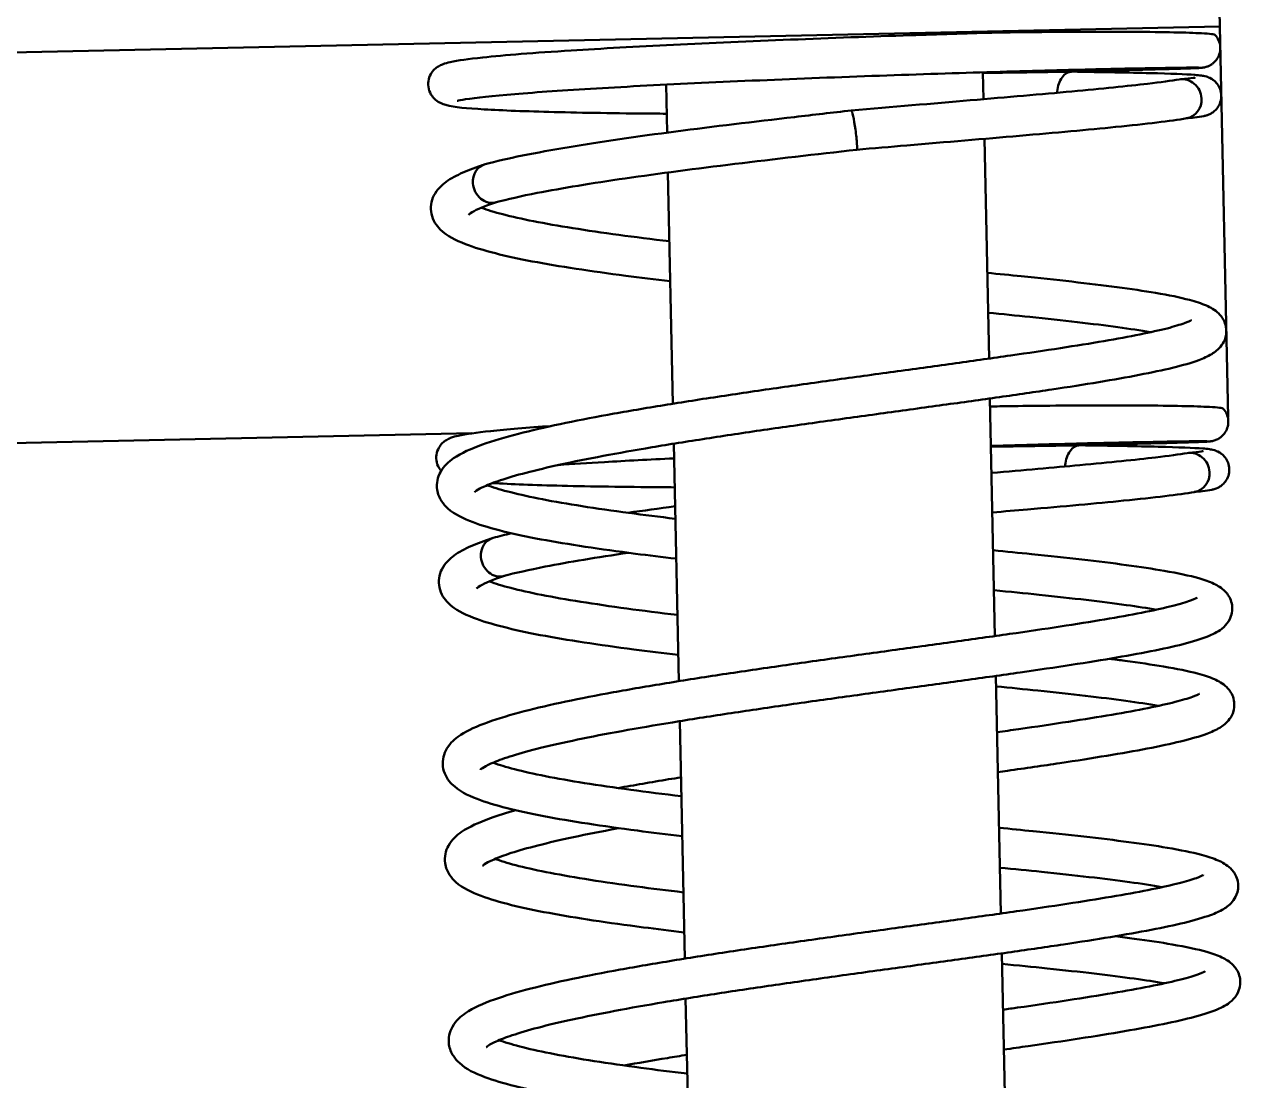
# Model space of a CAD drawing. Header units: millimetres. Extents: x 0 to 2625, y 0 to 1856.
# Drawn here: x 2018.2 to 2033.55, y 1340.16 to 1353.49 of the extents above; entities that cross this region are included whole.
import ezdxf

# ---------------------------------------------------------------- set-up
doc = ezdxf.new("R2010")
doc.units = ezdxf.units.MM
doc.header["$LTSCALE"] = 6.25
doc.layers.add('Visible (ISO)', color=7, linetype='Continuous', lineweight=50)

msp = doc.modelspace()

# ---------------------------------------------------------------- linework, layer by layer
at = {"layer": 'Visible (ISO)'}
for p, q in [((2033.286, 1353.465), (2033.222, 1356.464)), ((1708.361, 1346.496), (2033.286, 1353.465)), ((2033.286, 1353.465), (2033.392, 1348.534)), ((2030.305, 1352.547), (2030.298, 1352.886)), ((2026.313, 1352.125), (2026.3, 1352.731)), ((2030.375, 1349.273), (2030.316, 1352.047)), ((2026.386, 1348.704), (2026.324, 1351.622)), ((2030.45, 1345.771), (2030.386, 1348.77)), ((2033.392, 1348.534), (2033.386, 1348.534)), ((2023.851, 1348.33), (1884.851, 1345.348)), ((2026.461, 1345.201), (2026.397, 1348.199)), ((2030.525, 1342.269), (2030.461, 1345.268)), ((2026.537, 1341.699), (2026.472, 1344.697)), ((2030.6, 1338.767), (2030.536, 1341.766)), ((2026.612, 1338.197), (2026.547, 1341.195))]:
    msp.add_line(p, q, dxfattribs=at)
for centre, major_axis, ratio, start_param, end_param in [((2031.399, 1352.646), (0.028, 0.248), 0.649723, 0.064216, 1.642798), ((2032.818, 1352.551), (-0.079, 0.237), 0.94589, 4.433089, 6.13741), ((2031.399, 1352.646), (-0.028, -0.248), 0.649723, 4.78439, 4.857971), ((2032.818, 1352.551), (0.079, -0.237), 0.94589, 6.139493, 7.574682), ((2026.159, 1352.614), (-0.03, -0.248), 0.445527, 0.049837, 0.049895), ((2028.671, 1352.157), (-0.034, 0.248), 0.077317, 4.72494, 6.281257), ((2028.671, 1352.157), (0.034, -0.248), 0.077317, 6.281254, 7.866533), ((2024.087, 1351.487), (-0.078, 0.238), 0.883628, 6.23791, 7.582995), ((2024.087, 1351.487), (0.078, -0.238), 0.883628, 4.441403, 6.236833), ((2031.5, 1347.93), (0.028, 0.248), 0.649723, 0.064216, 1.642798), ((2032.919, 1347.835), (-0.079, 0.237), 0.94589, 4.433089, 6.13741), ((2031.5, 1347.93), (-0.028, -0.248), 0.649723, 4.78439, 4.857971), ((2032.919, 1347.835), (0.079, -0.237), 0.94589, 6.139493, 7.574682), ((2026.26, 1347.898), (-0.03, -0.248), 0.445527, 0.049837, 0.049895), ((2024.188, 1346.77), (-0.078, 0.238), 0.883628, 6.23791, 7.582995), ((2024.188, 1346.77), (0.078, -0.238), 0.883628, 4.441403, 6.236833)]:
    msp.add_ellipse(centre, major_axis=major_axis, ratio=ratio, start_param=start_param, end_param=end_param, dxfattribs=at)
for points, knots in [([(2033.229, 1353.357), (2033.222, 1353.366), (2033.163, 1353.373), (2032.882, 1353.389), (2032.59, 1353.395), (2031.758, 1353.4), (2031.275, 1353.397), (2030.704, 1353.392), (2030.552, 1353.39), (2030.457, 1353.388), (2030.436, 1353.388), (2030.418, 1353.388), (2030.414, 1353.387), (2030.41, 1353.387), (2030.408, 1353.387), (2030.407, 1353.387)], [-1.9442873, -1.9442873, -1.9442873, -1.9442873, -1.8536019, -1.8536019, -1.712201, -1.712201, -1.5572958, -1.5572958, -1.4808307, -1.4808307, -1.467331, -1.467331, -1.4638944, -1.4638944, -1.4628034, -1.4628034, -1.4628034, -1.4628034]), ([(2026.135, 1352.365), (2025.675, 1352.369), (2025.249, 1352.376), (2024.533, 1352.394), (2024.233, 1352.405), (2023.779, 1352.433), (2023.64, 1352.442), (2023.501, 1352.481), (2023.481, 1352.487), (2023.438, 1352.508), (2023.417, 1352.519), (2023.378, 1352.552), (2023.362, 1352.568), (2023.33, 1352.613), (2023.314, 1352.645), (2023.299, 1352.711), (2023.297, 1352.745), (2023.307, 1352.808), (2023.318, 1352.838), (2023.346, 1352.888), (2023.364, 1352.909), (2023.397, 1352.941), (2023.414, 1352.952), (2023.448, 1352.974), (2023.465, 1352.981), (2023.515, 1353.001), (2023.544, 1353.008), (2023.674, 1353.038), (2023.806, 1353.055), (2024.259, 1353.103), (2024.643, 1353.133), (2025.484, 1353.186), (2025.926, 1353.211), (2026.861, 1353.257), (2027.366, 1353.279), (2028.375, 1353.319), (2028.892, 1353.338), (2029.737, 1353.367), (2030.083, 1353.378), (2030.407, 1353.387)], [0, 0, 0, 0, 0.154823, 0.154823, 0.30721, 0.30721, 0.461814, 0.461814, 0.486418, 0.486418, 0.503601, 0.503601, 0.514101, 0.514101, 0.527503, 0.527503, 0.539364, 0.539364, 0.551258, 0.551258, 0.563206, 0.563206, 0.576049, 0.576049, 0.594294, 0.594294, 0.635437, 0.635437, 0.759394, 0.759394, 0.944799, 0.944799, 1.098387, 1.098387, 1.250697, 1.250697, 1.402577, 1.402577, 1.51146, 1.51146, 1.51146, 1.51146]), ([(2033.229, 1353.357), (2033.247, 1353.337), (2033.261, 1353.314), (2033.282, 1353.265), (2033.289, 1353.239), (2033.293, 1353.187), (2033.291, 1353.16), (2033.278, 1353.108), (2033.268, 1353.083), (2033.24, 1353.039), (2033.222, 1353.019), (2033.193, 1352.994), (2033.183, 1352.987), (2033.164, 1352.975), (2033.154, 1352.97), (2033.139, 1352.963), (2033.132, 1352.96), (2033.117, 1352.955), (2033.109, 1352.953), (2033.096, 1352.949), (2033.091, 1352.948), (2033.081, 1352.946), (2033.077, 1352.946), (2033.065, 1352.944), (2033.059, 1352.944), (2033.038, 1352.942), (2033.024, 1352.941), (2032.942, 1352.937), (2032.836, 1352.933), (2032.481, 1352.923), (2032.19, 1352.916), (2031.498, 1352.902), (2031.095, 1352.895), (2030.539, 1352.887), (2030.42, 1352.885), (2030.298, 1352.884)], [0, 0, 0, 0, 0.008037, 0.008037, 0.0159547, 0.0159547, 0.02391, 0.02391, 0.0318615, 0.0318615, 0.0398134, 0.0398134, 0.0436225, 0.0436225, 0.046976, 0.046976, 0.0495029, 0.0495029, 0.0533868, 0.0533868, 0.0570737, 0.0570737, 0.0628285, 0.0628285, 0.0757698, 0.0757698, 0.1145468, 0.1145468, 0.2316639, 0.2316639, 0.3908268, 0.3908268, 0.5426111, 0.5426111, 0.5827985, 0.5827985, 0.5827985, 0.5827985]), ([(2033.02, 1352.945), (2033.02, 1352.945), (2033.02, 1352.945), (2033.019, 1352.945), (2033.01, 1352.946), (2032.963, 1352.946), (2032.894, 1352.946), (2032.648, 1352.943), (2032.424, 1352.94), (2031.85, 1352.928), (2031.486, 1352.919), (2030.671, 1352.898), (2030.21, 1352.884), (2029.25, 1352.853), (2028.739, 1352.835), (2027.732, 1352.796), (2027.224, 1352.775), (2026.274, 1352.73), (2025.82, 1352.707), (2025.024, 1352.66), (2024.671, 1352.635), (2024.113, 1352.589), (2023.898, 1352.566), (2023.719, 1352.538), (2023.68, 1352.529), (2023.666, 1352.525), (2023.664, 1352.525), (2023.664, 1352.525)], [0.073689, 0.073689, 0.073689, 0.073689, 0.074487, 0.074487, 0.106059, 0.106059, 0.197136, 0.197136, 0.340818, 0.340818, 0.491446, 0.491446, 0.642547, 0.642547, 0.7937, 0.7937, 0.944801, 0.944801, 1.095763, 1.095763, 1.246387, 1.246387, 1.395959, 1.395959, 1.4589, 1.4589, 1.470852, 1.470852, 1.470852, 1.470852]), ([(2028.637, 1352.404), (2029.15, 1352.449), (2029.664, 1352.493), (2030.602, 1352.573), (2031.04, 1352.61), (2031.796, 1352.68), (2032.124, 1352.713), (2032.54, 1352.762), (2032.675, 1352.78), (2032.772, 1352.797)], [0, 0, 0, 0, 0.1549659, 0.1549659, 0.3068688, 0.3068688, 0.458175, 0.458175, 0.5576589, 0.5576589, 0.5576589, 0.5576589]), ([(2030.298, 1352.878), (2030.393, 1352.879), (2030.487, 1352.881), (2030.876, 1352.886), (2031.158, 1352.891), (2031.414, 1352.895)], [0.4237297, 0.4237297, 0.4237297, 0.4237297, 0.4551875, 0.4551875, 0.5569081, 0.5569081, 0.5569081, 0.5569081]), ([(2031.417, 1352.895), (2031.807, 1352.889), (2032.146, 1352.883), (2032.666, 1352.87), (2032.854, 1352.864), (2033.002, 1352.852), (2033.028, 1352.849), (2033.072, 1352.843), (2033.089, 1352.841), (2033.133, 1352.828), (2033.152, 1352.821), (2033.191, 1352.798), (2033.205, 1352.789), (2033.234, 1352.763), (2033.25, 1352.745), (2033.277, 1352.704), (2033.288, 1352.68), (2033.303, 1352.629), (2033.306, 1352.6), (2033.302, 1352.544), (2033.296, 1352.516), (2033.275, 1352.465), (2033.26, 1352.442), (2033.228, 1352.405), (2033.211, 1352.391), (2033.182, 1352.371), (2033.169, 1352.364), (2033.145, 1352.352), (2033.134, 1352.348), (2033.108, 1352.339), (2033.095, 1352.336), (2033.046, 1352.325), (2033.011, 1352.321), (2032.934, 1352.312), (2032.897, 1352.308), (2032.856, 1352.304)], [0, 0, 0, 0, 0.1548235, 0.1548235, 0.307426, 0.307426, 0.3475578, 0.3475578, 0.3776622, 0.3776622, 0.3933934, 0.3933934, 0.4002721, 0.4002721, 0.4086428, 0.4086428, 0.4170262, 0.4170262, 0.4260257, 0.4260257, 0.4351228, 0.4351228, 0.4441869, 0.4441869, 0.4528517, 0.4528517, 0.4609819, 0.4609819, 0.471126, 0.471126, 0.4902462, 0.4902462, 0.5475066, 0.5475066, 0.5873449, 0.5873449, 0.5873449, 0.5873449]), ([(2032.79, 1352.799), (2032.863, 1352.806), (2032.919, 1352.812), (2032.965, 1352.818), (2032.975, 1352.82), (2032.975, 1352.82), (2032.975, 1352.82), (2032.975, 1352.82)], [0, 0, 0, 0, 0.0715847, 0.0715847, 0.1037471, 0.1037471, 0.1044136, 0.1044136, 0.1044136, 0.1044136]), ([(2024.019, 1351.727), (2024.289, 1351.8), (2024.651, 1351.872), (2025.474, 1352.009), (2025.935, 1352.076), (2026.898, 1352.202), (2027.409, 1352.263), (2028.159, 1352.35), (2028.399, 1352.378), (2028.637, 1352.404)], [0, 0, 0, 0, 0.1743089, 0.1743089, 0.335233, 0.335233, 0.4901515, 0.4901515, 0.5621997, 0.5621997, 0.5621997, 0.5621997]), ([(2032.865, 1352.306), (2032.666, 1352.271), (2032.362, 1352.236), (2031.63, 1352.162), (2031.214, 1352.125), (2030.321, 1352.047), (2029.835, 1352.006), (2029.129, 1351.946), (2028.918, 1351.928), (2028.705, 1351.909)], [0, 0, 0, 0, 0.1821632, 0.1821632, 0.3419673, 0.3419673, 0.4951377, 0.4951377, 0.5593732, 0.5593732, 0.5593732, 0.5593732]), ([(2028.705, 1351.909), (2028.192, 1351.851), (2027.667, 1351.791), (2026.681, 1351.67), (2026.208, 1351.609), (2025.366, 1351.486), (2024.986, 1351.424), (2024.473, 1351.324), (2024.296, 1351.284), (2024.155, 1351.246)], [0, 0, 0, 0, 0.1551788, 0.1551788, 0.3071779, 0.3071779, 0.4582815, 0.4582815, 0.5571908, 0.5571908, 0.5571908, 0.5571908]), ([(2026.353, 1350.25), (2026.16, 1350.272), (2025.973, 1350.295), (2025.572, 1350.347), (2025.362, 1350.377), (2024.966, 1350.437), (2024.782, 1350.469), (2024.441, 1350.533), (2024.285, 1350.567), (2024.002, 1350.639), (2023.876, 1350.677), (2023.643, 1350.767), (2023.541, 1350.815), (2023.404, 1350.951), (2023.358, 1351.015), (2023.324, 1351.178), (2023.339, 1351.266), (2023.411, 1351.41), (2023.467, 1351.46), (2023.588, 1351.549), (2023.658, 1351.586), (2023.818, 1351.657), (2023.908, 1351.691), (2024.01, 1351.724)], [27.130188, 27.130188, 27.130188, 27.130188, 27.263013, 27.263013, 27.426142, 27.426142, 27.590772, 27.590772, 27.758579, 27.758579, 27.93467, 27.93467, 28.140462, 28.140462, 28.24822, 28.24822, 28.347793, 28.347793, 28.472849, 28.472849, 28.607651, 28.607651, 28.742452, 28.742452, 28.742452, 28.742452]), ([(2023.807, 1351.088), (2023.808, 1351.088), (2023.823, 1351.103), (2023.883, 1351.138), (2023.925, 1351.159), (2024.028, 1351.202), (2024.09, 1351.224), (2024.16, 1351.247)], [28.4098123, 28.4098123, 28.4098123, 28.4098123, 28.5247642, 28.5247642, 28.6336081, 28.6336081, 28.7400088, 28.7400088, 28.7400088, 28.7400088]), ([(2026.342, 1350.754), (2026.121, 1350.781), (2025.908, 1350.807), (2025.499, 1350.862), (2025.304, 1350.891), (2024.943, 1350.948), (2024.778, 1350.977), (2024.483, 1351.036), (2024.353, 1351.065), (2024.134, 1351.122), (2024.043, 1351.149), (2023.971, 1351.176), (2023.97, 1351.177), (2023.969, 1351.177)], [27.1462066, 27.1462066, 27.1462066, 27.1462066, 27.3013038, 27.3013038, 27.4601302, 27.4601302, 27.6173389, 27.6173389, 27.7713473, 27.7713473, 27.9184067, 27.9184067, 27.92082, 27.92082, 27.92082, 27.92082]), ([(2023.883, 1347.586), (2023.883, 1347.586), (2023.892, 1347.595), (2023.932, 1347.622), (2023.965, 1347.64), (2024.062, 1347.684), (2024.13, 1347.71), (2024.303, 1347.768), (2024.411, 1347.8), (2024.664, 1347.866), (2024.81, 1347.901), (2025.135, 1347.972), (2025.314, 1348.008), (2025.7, 1348.081), (2025.907, 1348.117), (2026.342, 1348.191), (2026.571, 1348.227), (2027.043, 1348.3), (2027.287, 1348.337), (2027.783, 1348.409), (2028.035, 1348.444), (2028.542, 1348.515), (2028.796, 1348.55), (2029.3, 1348.62), (2029.55, 1348.654), (2030.038, 1348.721), (2030.276, 1348.754), (2030.736, 1348.819), (2030.957, 1348.852), (2031.377, 1348.915), (2031.575, 1348.946), (2031.945, 1349.007), (2032.116, 1349.037), (2032.428, 1349.098), (2032.568, 1349.127), (2032.82, 1349.189), (2032.929, 1349.22), (2033.081, 1349.277), (2033.133, 1349.3), (2033.225, 1349.356), (2033.268, 1349.385), (2033.327, 1349.467), (2033.346, 1349.5), (2033.373, 1349.596), (2033.37, 1349.665), (2033.332, 1349.773), (2033.302, 1349.812), (2033.22, 1349.893), (2033.17, 1349.919), (2033.053, 1349.97), (2032.984, 1349.992), (2032.786, 1350.045), (2032.643, 1350.074), (2032.33, 1350.127), (2032.167, 1350.151), (2031.814, 1350.198), (2031.624, 1350.221), (2031.22, 1350.267), (2031.006, 1350.29), (2030.642, 1350.327), (2030.499, 1350.341), (2030.352, 1350.355)], [22.126627, 22.126627, 22.126627, 22.126627, 22.216244, 22.216244, 22.318098, 22.318098, 22.444477, 22.444477, 22.587667, 22.587667, 22.73961, 22.73961, 22.895759, 22.895759, 23.054011, 23.054011, 23.213404, 23.213404, 23.373477, 23.373477, 23.534001, 23.534001, 23.69487, 23.69487, 23.85605, 23.85605, 24.017577, 24.017577, 24.17957, 24.17957, 24.342314, 24.342314, 24.506476, 24.506476, 24.67387, 24.67387, 24.851033, 24.851033, 24.966191, 24.966191, 25.059455, 25.059455, 25.103494, 25.103494, 25.164167, 25.164167, 25.225485, 25.225485, 25.33948, 25.33948, 25.474756, 25.474756, 25.674817, 25.674817, 25.845653, 25.845653, 26.010985, 26.010985, 26.17426, 26.17426, 26.275789, 26.275789, 26.275789, 26.275789]), ([(2026.428, 1346.748), (2026.252, 1346.768), (2026.08, 1346.789), (2025.692, 1346.839), (2025.48, 1346.869), (2025.081, 1346.929), (2024.894, 1346.96), (2024.549, 1347.024), (2024.391, 1347.058), (2024.104, 1347.129), (2023.977, 1347.166), (2023.741, 1347.254), (2023.638, 1347.302), (2023.519, 1347.407), (2023.492, 1347.437), (2023.442, 1347.513), (2023.42, 1347.563), (2023.4, 1347.697), (2023.42, 1347.78), (2023.498, 1347.921), (2023.557, 1347.971), (2023.719, 1348.083), (2023.837, 1348.135), (2024.113, 1348.234), (2024.265, 1348.279), (2024.597, 1348.365), (2024.773, 1348.406), (2025.151, 1348.486), (2025.352, 1348.525), (2025.776, 1348.602), (2025.999, 1348.64), (2026.462, 1348.716), (2026.702, 1348.754), (2027.193, 1348.828), (2027.444, 1348.865), (2027.951, 1348.938), (2028.207, 1348.974), (2028.717, 1349.044), (2028.971, 1349.079), (2029.471, 1349.148), (2029.717, 1349.181), (2030.194, 1349.248), (2030.426, 1349.28), (2030.867, 1349.344), (2031.077, 1349.375), (2031.471, 1349.436), (2031.655, 1349.465), (2031.99, 1349.523), (2032.142, 1349.551), (2032.409, 1349.605), (2032.524, 1349.63), (2032.711, 1349.678), (2032.785, 1349.701), (2032.884, 1349.736), (2032.914, 1349.752), (2032.926, 1349.759), (2032.927, 1349.76), (2032.927, 1349.76)], [20.847002, 20.847002, 20.847002, 20.847002, 20.96859, 20.96859, 21.131646, 21.131646, 21.296136, 21.296136, 21.463626, 21.463626, 21.638799, 21.638799, 21.84094, 21.84094, 21.904658, 21.904658, 21.973657, 21.973657, 22.071448, 22.071448, 22.202914, 22.202914, 22.412255, 22.412255, 22.599457, 22.599457, 22.769952, 22.769952, 22.935618, 22.935618, 23.099247, 23.099247, 23.261834, 23.261834, 23.423807, 23.423807, 23.585365, 23.585365, 23.746594, 23.746594, 23.907507, 23.907507, 24.06805, 24.06805, 24.22807, 24.22807, 24.387225, 24.387225, 24.544748, 24.544748, 24.698731, 24.698731, 24.8439, 24.8439, 24.965585, 24.965585, 24.991038, 24.991038, 24.991038, 24.991038]), ([(2032.412, 1349.606), (2032.41, 1349.607), (2032.408, 1349.607), (2032.286, 1349.628), (2032.15, 1349.649), (2031.843, 1349.691), (2031.672, 1349.712), (2031.3, 1349.755), (2031.1, 1349.777), (2030.719, 1349.816), (2030.544, 1349.834), (2030.363, 1349.852)], [25.6657373, 25.6657373, 25.6657373, 25.6657373, 25.6683891, 25.6683891, 25.8202897, 25.8202897, 25.9768402, 25.9768402, 26.1355044, 26.1355044, 26.262025, 26.262025, 26.262025, 26.262025]), ([(2033.33, 1348.641), (2033.348, 1348.621), (2033.363, 1348.598), (2033.383, 1348.549), (2033.39, 1348.523), (2033.394, 1348.47), (2033.392, 1348.443), (2033.38, 1348.392), (2033.369, 1348.367), (2033.341, 1348.323), (2033.323, 1348.302), (2033.294, 1348.278), (2033.284, 1348.271), (2033.265, 1348.259), (2033.255, 1348.254), (2033.24, 1348.247), (2033.233, 1348.244), (2033.218, 1348.239), (2033.21, 1348.236), (2033.197, 1348.233), (2033.192, 1348.232), (2033.182, 1348.23), (2033.178, 1348.23), (2033.166, 1348.228), (2033.16, 1348.227), (2033.14, 1348.225), (2033.125, 1348.225), (2033.043, 1348.22), (2032.937, 1348.217), (2032.582, 1348.206), (2032.291, 1348.199), (2031.599, 1348.185), (2031.196, 1348.178), (2030.64, 1348.17), (2030.521, 1348.169), (2030.399, 1348.167)], [0, 0, 0, 0, 0.008037, 0.008037, 0.0159547, 0.0159547, 0.02391, 0.02391, 0.0318615, 0.0318615, 0.0398134, 0.0398134, 0.0436225, 0.0436225, 0.046976, 0.046976, 0.0495029, 0.0495029, 0.0533868, 0.0533868, 0.0570737, 0.0570737, 0.0628285, 0.0628285, 0.0757698, 0.0757698, 0.1145468, 0.1145468, 0.2316639, 0.2316639, 0.3908268, 0.3908268, 0.5426111, 0.5426111, 0.5827985, 0.5827985, 0.5827985, 0.5827985]), ([(2033.33, 1348.641), (2033.323, 1348.649), (2033.264, 1348.657), (2032.983, 1348.672), (2032.691, 1348.679), (2031.859, 1348.683), (2031.376, 1348.681), (2030.806, 1348.675), (2030.653, 1348.673), (2030.558, 1348.672), (2030.538, 1348.672), (2030.519, 1348.671), (2030.515, 1348.671), (2030.511, 1348.671), (2030.51, 1348.671), (2030.509, 1348.671)], [-1.9442873, -1.9442873, -1.9442873, -1.9442873, -1.8536019, -1.8536019, -1.712201, -1.712201, -1.5572958, -1.5572958, -1.4808307, -1.4808307, -1.467331, -1.467331, -1.4638944, -1.4638944, -1.4628034, -1.4628034, -1.4628034, -1.4628034]), ([(2023.462, 1347.855), (2023.457, 1347.86), (2023.453, 1347.866), (2023.431, 1347.897), (2023.415, 1347.929), (2023.4, 1347.995), (2023.398, 1348.028), (2023.408, 1348.091), (2023.419, 1348.121), (2023.448, 1348.172), (2023.465, 1348.192), (2023.499, 1348.225), (2023.515, 1348.236), (2023.55, 1348.257), (2023.566, 1348.265), (2023.616, 1348.285), (2023.645, 1348.292), (2023.775, 1348.321), (2023.907, 1348.339), (2024.288, 1348.379), (2024.547, 1348.401), (2024.853, 1348.422)], [0.5110807, 0.5110807, 0.5110807, 0.5110807, 0.5141008, 0.5141008, 0.5275034, 0.5275034, 0.5393636, 0.5393636, 0.5512578, 0.5512578, 0.5632057, 0.5632057, 0.5760488, 0.5760488, 0.5942936, 0.5942936, 0.6354371, 0.6354371, 0.7593941, 0.7593941, 0.8952689, 0.8952689, 0.8952689, 0.8952689]), ([(2033.121, 1348.229), (2033.121, 1348.229), (2033.121, 1348.229), (2033.12, 1348.229), (2033.111, 1348.229), (2033.064, 1348.23), (2032.995, 1348.23), (2032.749, 1348.227), (2032.525, 1348.223), (2031.951, 1348.212), (2031.587, 1348.203), (2030.936, 1348.186), (2030.673, 1348.178), (2030.399, 1348.17)], [0.0736886, 0.0736886, 0.0736886, 0.0736886, 0.0744874, 0.0744874, 0.1060586, 0.1060586, 0.1971363, 0.1971363, 0.3408178, 0.3408178, 0.4914461, 0.4914461, 0.5818042, 0.5818042, 0.5818042, 0.5818042]), ([(2030.399, 1348.162), (2030.494, 1348.163), (2030.588, 1348.164), (2030.978, 1348.17), (2031.259, 1348.174), (2031.515, 1348.179)], [0.4237297, 0.4237297, 0.4237297, 0.4237297, 0.4551875, 0.4551875, 0.5569081, 0.5569081, 0.5569081, 0.5569081]), ([(2031.518, 1348.179), (2031.908, 1348.173), (2032.247, 1348.167), (2032.767, 1348.154), (2032.955, 1348.147), (2033.103, 1348.136), (2033.129, 1348.133), (2033.173, 1348.127), (2033.19, 1348.124), (2033.234, 1348.111), (2033.254, 1348.105), (2033.293, 1348.082), (2033.306, 1348.073), (2033.335, 1348.047), (2033.351, 1348.029), (2033.378, 1347.988), (2033.389, 1347.964), (2033.404, 1347.913), (2033.407, 1347.884), (2033.404, 1347.828), (2033.397, 1347.8), (2033.376, 1347.749), (2033.361, 1347.726), (2033.329, 1347.689), (2033.312, 1347.675), (2033.283, 1347.654), (2033.27, 1347.647), (2033.246, 1347.636), (2033.235, 1347.632), (2033.209, 1347.623), (2033.196, 1347.62), (2033.147, 1347.609), (2033.113, 1347.605), (2033.035, 1347.595), (2032.998, 1347.592), (2032.957, 1347.588)], [0, 0, 0, 0, 0.1548235, 0.1548235, 0.307426, 0.307426, 0.3475578, 0.3475578, 0.3776622, 0.3776622, 0.3933934, 0.3933934, 0.4002721, 0.4002721, 0.4086428, 0.4086428, 0.4170262, 0.4170262, 0.4260257, 0.4260257, 0.4351228, 0.4351228, 0.4441869, 0.4441869, 0.4528517, 0.4528517, 0.4609819, 0.4609819, 0.471126, 0.471126, 0.4902462, 0.4902462, 0.5475066, 0.5475066, 0.5873449, 0.5873449, 0.5873449, 0.5873449]), ([(2030.406, 1347.831), (2030.808, 1347.865), (2031.187, 1347.898), (2031.897, 1347.964), (2032.225, 1347.996), (2032.641, 1348.045), (2032.776, 1348.064), (2032.874, 1348.08)], [0.1733357, 0.1733357, 0.1733357, 0.1733357, 0.3068688, 0.3068688, 0.458175, 0.458175, 0.5576589, 0.5576589, 0.5576589, 0.5576589]), ([(2032.891, 1348.083), (2032.964, 1348.089), (2033.02, 1348.095), (2033.066, 1348.102), (2033.076, 1348.104), (2033.076, 1348.104), (2033.076, 1348.104), (2033.076, 1348.104)], [0, 0, 0, 0, 0.0715847, 0.0715847, 0.1037471, 0.1037471, 0.1044136, 0.1044136, 0.1044136, 0.1044136]), ([(2026.401, 1348.014), (2026.09, 1347.999), (2025.794, 1347.983), (2025.315, 1347.955), (2025.12, 1347.942), (2024.941, 1347.93)], [0.993156, 0.993156, 0.993156, 0.993156, 1.0957625, 1.0957625, 1.1743842, 1.1743842, 1.1743842, 1.1743842]), ([(2026.417, 1347.252), (2026.215, 1347.276), (2026.019, 1347.301), (2025.623, 1347.353), (2025.425, 1347.382), (2025.06, 1347.439), (2024.892, 1347.468), (2024.592, 1347.526), (2024.459, 1347.556), (2024.233, 1347.613), (2024.139, 1347.641), (2024.057, 1347.67), (2024.051, 1347.672), (2024.044, 1347.675)], [20.8630213, 20.8630213, 20.8630213, 20.8630213, 21.0051634, 21.0051634, 21.164083, 21.164083, 21.3214653, 21.3214653, 21.4758312, 21.4758312, 21.6236906, 21.6236906, 21.6376123, 21.6376123, 21.6376123, 21.6376123]), ([(2026.236, 1347.649), (2025.776, 1347.653), (2025.35, 1347.659), (2024.636, 1347.677), (2024.337, 1347.688), (2024.113, 1347.702)], [0, 0, 0, 0, 0.1548226, 0.1548226, 0.3063785, 0.3063785, 0.3063785, 0.3063785]), ([(2032.966, 1347.589), (2032.767, 1347.555), (2032.463, 1347.519), (2031.731, 1347.446), (2031.315, 1347.408), (2030.716, 1347.356), (2030.568, 1347.344), (2030.417, 1347.331)], [0, 0, 0, 0, 0.1821632, 0.1821632, 0.3419673, 0.3419673, 0.3919603, 0.3919603, 0.3919603, 0.3919603]), ([(2026.454, 1345.533), (2026.261, 1345.556), (2026.074, 1345.579), (2025.673, 1345.631), (2025.463, 1345.661), (2025.068, 1345.721), (2024.883, 1345.752), (2024.542, 1345.817), (2024.386, 1345.851), (2024.103, 1345.922), (2023.977, 1345.96), (2023.744, 1346.051), (2023.642, 1346.099), (2023.505, 1346.235), (2023.459, 1346.299), (2023.425, 1346.462), (2023.44, 1346.549), (2023.513, 1346.693), (2023.568, 1346.744), (2023.689, 1346.833), (2023.759, 1346.87), (2023.919, 1346.941), (2024.009, 1346.975), (2024.111, 1347.008)], [27.130188, 27.130188, 27.130188, 27.130188, 27.263013, 27.263013, 27.426142, 27.426142, 27.590772, 27.590772, 27.758579, 27.758579, 27.93467, 27.93467, 28.140462, 28.140462, 28.24822, 28.24822, 28.347793, 28.347793, 28.472849, 28.472849, 28.607651, 28.607651, 28.742452, 28.742452, 28.742452, 28.742452]), ([(2023.958, 1344.084), (2023.958, 1344.084), (2023.973, 1344.099), (2024.033, 1344.134), (2024.075, 1344.155), (2024.191, 1344.203), (2024.27, 1344.231), (2024.465, 1344.292), (2024.584, 1344.325), (2024.858, 1344.393), (2025.014, 1344.428), (2025.356, 1344.5), (2025.544, 1344.536), (2025.945, 1344.609), (2026.158, 1344.645), (2026.605, 1344.719), (2026.838, 1344.755), (2027.318, 1344.828), (2027.565, 1344.864), (2028.065, 1344.936), (2028.319, 1344.972), (2028.826, 1345.042), (2029.08, 1345.077), (2029.581, 1345.146), (2029.828, 1345.179), (2030.309, 1345.246), (2030.544, 1345.279), (2030.993, 1345.344), (2031.209, 1345.376), (2031.616, 1345.438), (2031.807, 1345.469), (2032.162, 1345.53), (2032.325, 1345.56), (2032.62, 1345.62), (2032.752, 1345.65), (2032.988, 1345.713), (2033.089, 1345.746), (2033.239, 1345.813), (2033.297, 1345.841), (2033.383, 1345.935), (2033.409, 1345.971), (2033.446, 1346.076), (2033.448, 1346.147), (2033.414, 1346.26), (2033.384, 1346.301), (2033.307, 1346.382), (2033.26, 1346.408), (2033.154, 1346.458), (2033.092, 1346.48), (2032.902, 1346.534), (2032.758, 1346.564), (2032.443, 1346.619), (2032.283, 1346.643), (2031.934, 1346.691), (2031.746, 1346.713), (2031.346, 1346.759), (2031.134, 1346.782), (2030.755, 1346.821), (2030.593, 1346.837), (2030.427, 1346.853)], [15.843442, 15.843442, 15.843442, 15.843442, 15.958454, 15.958454, 16.067428, 16.067428, 16.199365, 16.199365, 16.345619, 16.345619, 16.499036, 16.499036, 16.655907, 16.655907, 16.81454, 16.81454, 16.974152, 16.974152, 17.134365, 17.134365, 17.294991, 17.294991, 17.455946, 17.455946, 17.617215, 17.617215, 17.778853, 17.778853, 17.941015, 17.941015, 18.104055, 18.104055, 18.268837, 18.268837, 18.437849, 18.437849, 18.621207, 18.621207, 18.756847, 18.756847, 18.813816, 18.813816, 18.876585, 18.876585, 18.936657, 18.936657, 19.041953, 19.041953, 19.167647, 19.167647, 19.377212, 19.377212, 19.54887, 19.54887, 19.714461, 19.714461, 19.877849, 19.877849, 19.992604, 19.992604, 19.992604, 19.992604]), ([(2025.826, 1346.822), (2025.43, 1346.764), (2025.072, 1346.705), (2024.574, 1346.607), (2024.397, 1346.568), (2024.256, 1346.53)], [0.3145627, 0.3145627, 0.3145627, 0.3145627, 0.4582815, 0.4582815, 0.5571908, 0.5571908, 0.5571908, 0.5571908]), ([(2023.909, 1346.372), (2023.909, 1346.371), (2023.924, 1346.387), (2023.984, 1346.422), (2024.026, 1346.442), (2024.129, 1346.485), (2024.191, 1346.508), (2024.261, 1346.531)], [28.4098123, 28.4098123, 28.4098123, 28.4098123, 28.5247642, 28.5247642, 28.6336081, 28.6336081, 28.7400088, 28.7400088, 28.7400088, 28.7400088]), ([(2026.444, 1346.038), (2026.222, 1346.064), (2026.009, 1346.091), (2025.6, 1346.146), (2025.405, 1346.175), (2025.045, 1346.232), (2024.879, 1346.261), (2024.584, 1346.319), (2024.454, 1346.349), (2024.235, 1346.405), (2024.144, 1346.433), (2024.072, 1346.46), (2024.071, 1346.46), (2024.07, 1346.461)], [27.1462066, 27.1462066, 27.1462066, 27.1462066, 27.3013038, 27.3013038, 27.4601302, 27.4601302, 27.6173389, 27.6173389, 27.7713473, 27.7713473, 27.9184067, 27.9184067, 27.92082, 27.92082, 27.92082, 27.92082]), ([(2032.487, 1346.104), (2032.374, 1346.124), (2032.246, 1346.143), (2031.952, 1346.184), (2031.783, 1346.205), (2031.416, 1346.248), (2031.217, 1346.27), (2030.825, 1346.311), (2030.635, 1346.33), (2030.438, 1346.35)], [19.3825522, 19.3825522, 19.3825522, 19.3825522, 19.5264137, 19.5264137, 19.682751, 19.682751, 19.8413125, 19.8413125, 19.9788398, 19.9788398, 19.9788398, 19.9788398]), ([(2026.503, 1343.245), (2026.309, 1343.268), (2026.121, 1343.291), (2025.719, 1343.344), (2025.509, 1343.373), (2025.114, 1343.434), (2024.929, 1343.465), (2024.588, 1343.53), (2024.433, 1343.563), (2024.15, 1343.635), (2024.025, 1343.673), (2023.791, 1343.764), (2023.689, 1343.812), (2023.553, 1343.948), (2023.508, 1344.012), (2023.474, 1344.174), (2023.489, 1344.261), (2023.561, 1344.405), (2023.617, 1344.456), (2023.766, 1344.565), (2023.871, 1344.614), (2024.127, 1344.712), (2024.277, 1344.759), (2024.605, 1344.847), (2024.777, 1344.888), (2025.149, 1344.968), (2025.346, 1345.007), (2025.765, 1345.085), (2025.986, 1345.123), (2026.444, 1345.199), (2026.682, 1345.237), (2027.17, 1345.311), (2027.42, 1345.348), (2027.926, 1345.421), (2028.181, 1345.457), (2028.692, 1345.528), (2028.947, 1345.563), (2029.449, 1345.632), (2029.696, 1345.666), (2030.177, 1345.733), (2030.41, 1345.765), (2030.857, 1345.829), (2031.071, 1345.861), (2031.471, 1345.922), (2031.659, 1345.952), (2032.003, 1346.01), (2032.159, 1346.038), (2032.435, 1346.092), (2032.555, 1346.118), (2032.754, 1346.167), (2032.833, 1346.19), (2032.944, 1346.228), (2032.98, 1346.245), (2033, 1346.256), (2033.002, 1346.257), (2033.002, 1346.258)], [14.563817, 14.563817, 14.563817, 14.563817, 14.69743, 14.69743, 14.860564, 14.860564, 15.025204, 15.025204, 15.193034, 15.193034, 15.369193, 15.369193, 15.575252, 15.575252, 15.681736, 15.681736, 15.781337, 15.781337, 15.906319, 15.906319, 16.100662, 16.100662, 16.293107, 16.293107, 16.464705, 16.464705, 16.630778, 16.630778, 16.794599, 16.794599, 16.957291, 16.957291, 17.119331, 17.119331, 17.280937, 17.280937, 17.442207, 17.442207, 17.603163, 17.603163, 17.763761, 17.763761, 17.923863, 17.923863, 18.083163, 18.083163, 18.240973, 18.240973, 18.395612, 18.395612, 18.542488, 18.542488, 18.66863, 18.66863, 18.707853, 18.707853, 18.707853, 18.707853]), ([(2030.487, 1344.053), (2030.527, 1344.059), (2030.567, 1344.065), (2030.837, 1344.103), (2031.058, 1344.135), (2031.478, 1344.198), (2031.676, 1344.23), (2032.046, 1344.291), (2032.217, 1344.321), (2032.529, 1344.381), (2032.67, 1344.411), (2032.921, 1344.473), (2033.03, 1344.504), (2033.182, 1344.56), (2033.235, 1344.583), (2033.327, 1344.639), (2033.369, 1344.669), (2033.428, 1344.75), (2033.447, 1344.784), (2033.474, 1344.88), (2033.472, 1344.948), (2033.433, 1345.057), (2033.403, 1345.096), (2033.321, 1345.177), (2033.271, 1345.202), (2033.155, 1345.254), (2033.086, 1345.276), (2032.887, 1345.329), (2032.744, 1345.358), (2032.431, 1345.411), (2032.268, 1345.435), (2032.025, 1345.467), (2031.96, 1345.476), (2031.893, 1345.484)], [23.989693, 23.989693, 23.989693, 23.989693, 24.017577, 24.017577, 24.17957, 24.17957, 24.342314, 24.342314, 24.506476, 24.506476, 24.67387, 24.67387, 24.851033, 24.851033, 24.966191, 24.966191, 25.059455, 25.059455, 25.103494, 25.103494, 25.164167, 25.164167, 25.225485, 25.225485, 25.33948, 25.33948, 25.474756, 25.474756, 25.674817, 25.674817, 25.845653, 25.845653, 25.905799, 25.905799, 25.905799, 25.905799]), ([(2032.513, 1344.89), (2032.511, 1344.89), (2032.509, 1344.891), (2032.387, 1344.912), (2032.251, 1344.932), (2031.944, 1344.974), (2031.773, 1344.996), (2031.401, 1345.039), (2031.201, 1345.06), (2030.821, 1345.1), (2030.645, 1345.118), (2030.464, 1345.135)], [25.6657373, 25.6657373, 25.6657373, 25.6657373, 25.6683891, 25.6683891, 25.8202897, 25.8202897, 25.9768402, 25.9768402, 26.1355044, 26.1355044, 26.262025, 26.262025, 26.262025, 26.262025]), ([(2030.476, 1344.557), (2030.568, 1344.57), (2030.659, 1344.583), (2030.968, 1344.627), (2031.178, 1344.659), (2031.572, 1344.719), (2031.756, 1344.749), (2032.092, 1344.807), (2032.244, 1344.835), (2032.51, 1344.888), (2032.625, 1344.914), (2032.812, 1344.962), (2032.886, 1344.984), (2032.985, 1345.02), (2033.016, 1345.035), (2033.027, 1345.042), (2033.028, 1345.043), (2033.028, 1345.043)], [24.0034578, 24.0034578, 24.0034578, 24.0034578, 24.0680503, 24.0680503, 24.2280695, 24.2280695, 24.3872254, 24.3872254, 24.5447485, 24.5447485, 24.6987315, 24.6987315, 24.8439002, 24.8439002, 24.9655854, 24.9655854, 24.9910382, 24.9910382, 24.9910382, 24.9910382]), ([(2026.493, 1343.75), (2026.271, 1343.776), (2026.057, 1343.803), (2025.648, 1343.858), (2025.453, 1343.887), (2025.093, 1343.944), (2024.927, 1343.973), (2024.633, 1344.032), (2024.502, 1344.061), (2024.283, 1344.118), (2024.193, 1344.145), (2024.121, 1344.172), (2024.12, 1344.172), (2024.119, 1344.173)], [14.5798359, 14.5798359, 14.5798359, 14.5798359, 14.7352659, 14.7352659, 14.8940899, 14.8940899, 15.051294, 15.051294, 15.2052929, 15.2052929, 15.3523311, 15.3523311, 15.3544495, 15.3544495, 15.3544495, 15.3544495]), ([(2025.695, 1343.852), (2025.897, 1343.889), (2026.111, 1343.926), (2026.384, 1343.971), (2026.435, 1343.979), (2026.488, 1343.987)], [22.9429004, 22.9429004, 22.9429004, 22.9429004, 23.0992469, 23.0992469, 23.1352948, 23.1352948, 23.1352948, 23.1352948]), ([(2026.529, 1342.031), (2026.353, 1342.052), (2026.181, 1342.073), (2025.793, 1342.123), (2025.581, 1342.152), (2025.182, 1342.213), (2024.995, 1342.244), (2024.65, 1342.308), (2024.493, 1342.341), (2024.205, 1342.412), (2024.078, 1342.45), (2023.842, 1342.538), (2023.739, 1342.585), (2023.62, 1342.691), (2023.593, 1342.72), (2023.543, 1342.797), (2023.521, 1342.847), (2023.501, 1342.981), (2023.521, 1343.064), (2023.599, 1343.205), (2023.658, 1343.255), (2023.82, 1343.367), (2023.938, 1343.418), (2024.179, 1343.505), (2024.286, 1343.538), (2024.405, 1343.572)], [20.847002, 20.847002, 20.847002, 20.847002, 20.96859, 20.96859, 21.131646, 21.131646, 21.296136, 21.296136, 21.463626, 21.463626, 21.638799, 21.638799, 21.84094, 21.84094, 21.904658, 21.904658, 21.973657, 21.973657, 22.071448, 22.071448, 22.202914, 22.202914, 22.412255, 22.412255, 22.549164, 22.549164, 22.549164, 22.549164]), ([(2023.984, 1342.87), (2023.985, 1342.869), (2023.993, 1342.879), (2024.033, 1342.905), (2024.067, 1342.924), (2024.163, 1342.967), (2024.231, 1342.994), (2024.404, 1343.052), (2024.512, 1343.084), (2024.765, 1343.15), (2024.911, 1343.185), (2025.236, 1343.256), (2025.415, 1343.292), (2025.639, 1343.334), (2025.672, 1343.34), (2025.706, 1343.346)], [22.126627, 22.126627, 22.126627, 22.126627, 22.2162439, 22.2162439, 22.3180985, 22.3180985, 22.4444767, 22.4444767, 22.5876674, 22.5876674, 22.7396101, 22.7396101, 22.8957591, 22.8957591, 22.9222243, 22.9222243, 22.9222243, 22.9222243]), ([(2024.033, 1340.582), (2024.034, 1340.581), (2024.042, 1340.591), (2024.082, 1340.617), (2024.115, 1340.635), (2024.211, 1340.679), (2024.279, 1340.705), (2024.452, 1340.763), (2024.56, 1340.795), (2024.812, 1340.862), (2024.958, 1340.897), (2025.283, 1340.967), (2025.462, 1341.003), (2025.848, 1341.076), (2026.055, 1341.113), (2026.49, 1341.186), (2026.719, 1341.223), (2027.191, 1341.296), (2027.434, 1341.332), (2027.93, 1341.404), (2028.183, 1341.44), (2028.689, 1341.511), (2028.943, 1341.546), (2029.447, 1341.615), (2029.697, 1341.649), (2030.185, 1341.716), (2030.424, 1341.75), (2030.883, 1341.815), (2031.105, 1341.847), (2031.525, 1341.91), (2031.723, 1341.941), (2032.093, 1342.003), (2032.264, 1342.033), (2032.577, 1342.093), (2032.717, 1342.123), (2032.969, 1342.184), (2033.078, 1342.216), (2033.23, 1342.272), (2033.282, 1342.295), (2033.375, 1342.351), (2033.418, 1342.38), (2033.478, 1342.463), (2033.496, 1342.496), (2033.523, 1342.592), (2033.521, 1342.661), (2033.482, 1342.769), (2033.452, 1342.808), (2033.37, 1342.889), (2033.319, 1342.914), (2033.203, 1342.966), (2033.134, 1342.988), (2032.935, 1343.041), (2032.792, 1343.07), (2032.479, 1343.123), (2032.316, 1343.147), (2031.963, 1343.194), (2031.773, 1343.217), (2031.369, 1343.263), (2031.155, 1343.285), (2030.792, 1343.322), (2030.648, 1343.337), (2030.502, 1343.351)], [9.560256, 9.560256, 9.560256, 9.560256, 9.649546, 9.649546, 9.751305, 9.751305, 9.877605, 9.877605, 10.02075, 10.02075, 10.172671, 10.172671, 10.32881, 10.32881, 10.487056, 10.487056, 10.646446, 10.646446, 10.806517, 10.806517, 10.96704, 10.96704, 11.127907, 11.127907, 11.289086, 11.289086, 11.450611, 11.450611, 11.612603, 11.612603, 11.775343, 11.775343, 11.939498, 11.939498, 12.106873, 12.106873, 12.283971, 12.283971, 12.398888, 12.398888, 12.493434, 12.493434, 12.537289, 12.537289, 12.597915, 12.597915, 12.65927, 12.65927, 12.77352, 12.77352, 12.908947, 12.908947, 13.108816, 13.108816, 13.279631, 13.279631, 13.444957, 13.444957, 13.608229, 13.608229, 13.709419, 13.709419, 13.709419, 13.709419]), ([(2026.519, 1342.536), (2026.316, 1342.56), (2026.12, 1342.584), (2025.724, 1342.637), (2025.527, 1342.665), (2025.161, 1342.723), (2024.993, 1342.752), (2024.693, 1342.81), (2024.56, 1342.839), (2024.334, 1342.896), (2024.24, 1342.924), (2024.159, 1342.954), (2024.152, 1342.956), (2024.145, 1342.959)], [20.8630213, 20.8630213, 20.8630213, 20.8630213, 21.0051634, 21.0051634, 21.164083, 21.164083, 21.3214653, 21.3214653, 21.4758312, 21.4758312, 21.6236906, 21.6236906, 21.6376123, 21.6376123, 21.6376123, 21.6376123]), ([(2032.562, 1342.602), (2032.559, 1342.602), (2032.557, 1342.603), (2032.434, 1342.624), (2032.298, 1342.645), (2031.991, 1342.687), (2031.819, 1342.708), (2031.448, 1342.751), (2031.247, 1342.773), (2030.868, 1342.812), (2030.693, 1342.83), (2030.513, 1342.847)], [13.0993666, 13.0993666, 13.0993666, 13.0993666, 13.1027354, 13.1027354, 13.2546693, 13.2546693, 13.4112344, 13.4112344, 13.5699056, 13.5699056, 13.6956544, 13.6956544, 13.6956544, 13.6956544]), ([(2026.579, 1339.743), (2026.399, 1339.764), (2026.223, 1339.786), (2025.832, 1339.836), (2025.621, 1339.866), (2025.223, 1339.926), (2025.037, 1339.957), (2024.692, 1340.022), (2024.535, 1340.055), (2024.249, 1340.126), (2024.121, 1340.164), (2023.886, 1340.252), (2023.784, 1340.3), (2023.666, 1340.407), (2023.64, 1340.435), (2023.591, 1340.511), (2023.57, 1340.561), (2023.55, 1340.694), (2023.571, 1340.777), (2023.649, 1340.918), (2023.708, 1340.968), (2023.871, 1341.08), (2023.99, 1341.132), (2024.267, 1341.231), (2024.419, 1341.276), (2024.752, 1341.362), (2024.928, 1341.403), (2025.306, 1341.482), (2025.507, 1341.521), (2025.932, 1341.599), (2026.155, 1341.637), (2026.619, 1341.713), (2026.859, 1341.751), (2027.35, 1341.825), (2027.601, 1341.862), (2028.108, 1341.934), (2028.364, 1341.97), (2028.874, 1342.041), (2029.128, 1342.076), (2029.628, 1342.144), (2029.874, 1342.178), (2030.351, 1342.244), (2030.582, 1342.277), (2031.023, 1342.34), (2031.233, 1342.371), (2031.626, 1342.432), (2031.81, 1342.462), (2032.145, 1342.519), (2032.296, 1342.547), (2032.562, 1342.601), (2032.677, 1342.627), (2032.863, 1342.675), (2032.937, 1342.697), (2033.035, 1342.733), (2033.065, 1342.748), (2033.076, 1342.754), (2033.077, 1342.755), (2033.077, 1342.755)], [8.280632, 8.280632, 8.280632, 8.280632, 8.404615, 8.404615, 8.567686, 8.567686, 8.732206, 8.732206, 8.899761, 8.899761, 9.075124, 9.075124, 9.278017, 9.278017, 9.339529, 9.339529, 9.407844, 9.407844, 9.505545, 9.505545, 9.63748, 9.63748, 9.847719, 9.847719, 10.034621, 10.034621, 10.205049, 10.205049, 10.370689, 10.370689, 10.534306, 10.534306, 10.696886, 10.696886, 10.858855, 10.858855, 11.02041, 11.02041, 11.181636, 11.181636, 11.342546, 11.342546, 11.503085, 11.503085, 11.663099, 11.663099, 11.822245, 11.822245, 11.979748, 11.979748, 12.133684, 12.133684, 12.278731, 12.278731, 12.400102, 12.400102, 12.424668, 12.424668, 12.424668, 12.424668]), ([(2030.562, 1340.551), (2030.666, 1340.566), (2030.769, 1340.581), (2031.094, 1340.627), (2031.31, 1340.659), (2031.717, 1340.722), (2031.908, 1340.753), (2032.263, 1340.814), (2032.426, 1340.844), (2032.721, 1340.904), (2032.853, 1340.934), (2033.089, 1340.997), (2033.19, 1341.029), (2033.34, 1341.097), (2033.398, 1341.125), (2033.484, 1341.218), (2033.511, 1341.255), (2033.547, 1341.359), (2033.549, 1341.43), (2033.515, 1341.543), (2033.485, 1341.584), (2033.408, 1341.666), (2033.361, 1341.691), (2033.255, 1341.742), (2033.193, 1341.763), (2033.004, 1341.818), (2032.859, 1341.848), (2032.545, 1341.903), (2032.384, 1341.927), (2032.13, 1341.961), (2032.05, 1341.972), (2031.968, 1341.982)], [17.706508, 17.706508, 17.706508, 17.706508, 17.778853, 17.778853, 17.941015, 17.941015, 18.104055, 18.104055, 18.268837, 18.268837, 18.437849, 18.437849, 18.621207, 18.621207, 18.756847, 18.756847, 18.813816, 18.813816, 18.876585, 18.876585, 18.936657, 18.936657, 19.041953, 19.041953, 19.167647, 19.167647, 19.377212, 19.377212, 19.54887, 19.54887, 19.622613, 19.622613, 19.622613, 19.622613]), ([(2032.588, 1341.388), (2032.475, 1341.407), (2032.348, 1341.427), (2032.053, 1341.468), (2031.884, 1341.489), (2031.517, 1341.532), (2031.318, 1341.554), (2030.926, 1341.595), (2030.736, 1341.614), (2030.539, 1341.633)], [19.3825522, 19.3825522, 19.3825522, 19.3825522, 19.5264137, 19.5264137, 19.682751, 19.682751, 19.8413125, 19.8413125, 19.9788398, 19.9788398, 19.9788398, 19.9788398]), ([(2030.551, 1341.055), (2030.613, 1341.064), (2030.675, 1341.072), (2030.958, 1341.113), (2031.172, 1341.144), (2031.573, 1341.205), (2031.76, 1341.235), (2032.104, 1341.293), (2032.26, 1341.322), (2032.536, 1341.376), (2032.657, 1341.402), (2032.855, 1341.451), (2032.935, 1341.474), (2033.045, 1341.512), (2033.081, 1341.528), (2033.101, 1341.539), (2033.103, 1341.541), (2033.103, 1341.541)], [17.7202723, 17.7202723, 17.7202723, 17.7202723, 17.7637608, 17.7637608, 17.9238629, 17.9238629, 18.0831631, 18.0831631, 18.2409733, 18.2409733, 18.3956119, 18.3956119, 18.5424882, 18.5424882, 18.66863, 18.66863, 18.7078529, 18.7078529, 18.7078529, 18.7078529]), ([(2026.568, 1340.248), (2026.365, 1340.272), (2026.17, 1340.296), (2025.775, 1340.349), (2025.577, 1340.377), (2025.212, 1340.435), (2025.044, 1340.464), (2024.743, 1340.522), (2024.61, 1340.551), (2024.384, 1340.608), (2024.29, 1340.636), (2024.208, 1340.666), (2024.201, 1340.668), (2024.194, 1340.671)], [8.2966507, 8.2966507, 8.2966507, 8.2966507, 8.4383225, 8.4383225, 8.5972453, 8.5972453, 8.7546338, 8.7546338, 8.9090122, 8.9090122, 9.0568997, 9.0568997, 9.0712407, 9.0712407, 9.0712407, 9.0712407]), ([(2025.77, 1340.35), (2025.945, 1340.382), (2026.127, 1340.414), (2026.398, 1340.458), (2026.48, 1340.472), (2026.563, 1340.485)], [16.659715, 16.659715, 16.659715, 16.659715, 16.7945989, 16.7945989, 16.8521092, 16.8521092, 16.8521092, 16.8521092])]:
    msp.add_open_spline(points, degree=3, knots=knots, dxfattribs=at)
for points in [[(2026.308, 1352.364), (2026.25, 1352.365), (2026.192, 1352.365), (2026.135, 1352.365)], [(2030.388, 1348.667), (2030.429, 1348.669), (2030.469, 1348.67), (2030.509, 1348.671)], [(2026.409, 1347.648), (2026.351, 1347.648), (2026.293, 1347.649), (2026.236, 1347.649)], [(2025.823, 1347.327), (2026.013, 1347.354), (2026.211, 1347.382), (2026.414, 1347.409)], [(2024.12, 1347.011), (2024.192, 1347.03), (2024.269, 1347.049), (2024.352, 1347.068)]]:
    msp.add_open_spline(points, degree=3, dxfattribs=at)

doc.saveas('drawing.dxf')
